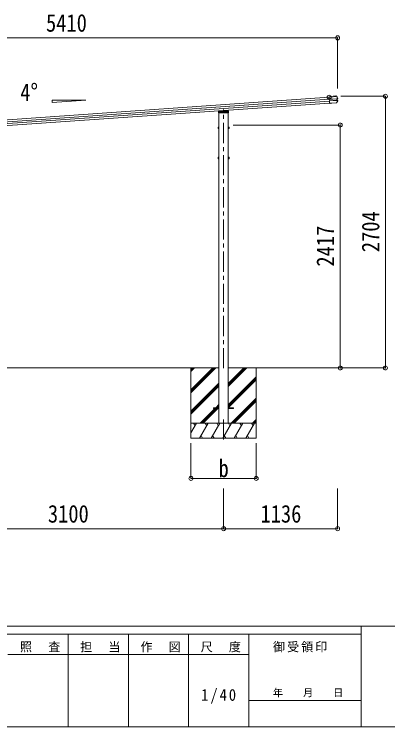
# Model space of a CAD drawing. Units: millimetres at full size, sheet at 1:40. Extents: x -11243 to 11243, y -7760 to 7760.
# Drawn here: x 3664 to 7385, y -7760 to -669 of the extents above; entities that cross this region are included whole.
import ezdxf
from ezdxf.enums import TextEntityAlignment as Align

# ---------------------------------------------------------------- set-up
doc = ezdxf.new("R2010")
doc.units = ezdxf.units.MM
doc.header["$LTSCALE"] = 40
doc.header["$PDMODE"] = 32
doc.header["$PDSIZE"] = 40
doc.linetypes.add('CHAIN1', pattern=[8, 5, -1, 1, -1])
doc.linetypes.add('DASHED1', pattern=[1.8, 1.2, -0.6])
for name, color, linetype, lineweight in [('0-0_0', 7, 'Continuous', 9), ('0-1_本体', 5, 'CHAIN1', 9), ('0-3_ELV2', 4, 'Continuous', 9), ('0-6_OTH_LINE', 6, 'Continuous', 9), ('0-7_SHAPE', 4, 'Continuous', 9), ('F-0_240', 7, 'Continuous', 9)]:
    doc.layers.add(name, color=color, linetype=linetype, lineweight=lineweight)
doc.styles.add('ＭＳ ゴシック', font='')
doc.styles.get('ＭＳ ゴシック').set_extended_font_data('MS Gothic')

msp = doc.modelspace()

# ---------------------------------------------------------------- linework, layer by layer
at = {"layer": '0-0_0'}
for p, q in [((2696.24, -4189.17), (5703.24, -4189.17)), ((5424.74, -4189.17), (5424.74, -4889.17)), ((5424.74, -4408.14), (5643.72, -4189.17)), ((5424.74, -4422.29), (5657.86, -4189.17)), ((5424.74, -4436.43), (5672.01, -4189.17)), ((5424.74, -4224.3), (5459.87, -4189.17)), ((5424.74, -4210.16), (5445.73, -4189.17)), ((5424.74, -4196.01), (5431.59, -4189.17)), ((5796.24, -4373.3), (5980.37, -4189.17)), ((5796.24, -4359.16), (5966.23, -4189.17)), ((5796.24, -4345.01), (5952.09, -4189.17)), ((5796.24, -4189.17), (6653.52, -4189.17)), ((6074.74, -4189.17), (6074.74, -4889.17)), ((5796.24, -4557.14), (6074.74, -4278.65)), ((5796.24, -4571.29), (6074.74, -4292.79)), ((5797, -4584.67), (6074.74, -4306.93)), ((5424.74, -4620.28), (5703.24, -4341.78)), ((5424.74, -4634.42), (5703.24, -4355.92)), ((5424.74, -4648.56), (5703.24, -4370.06)), ((5826.35, -4739.17), (6074.74, -4490.78)), ((5840.49, -4739.17), (6074.74, -4504.92)), ((5854.63, -4739.17), (6074.74, -4519.06)), ((5517.98, -4739.17), (5663.48, -4593.67)), ((5532.12, -4739.17), (5703.24, -4568.05)), ((5546.27, -4739.17), (5691.77, -4593.67)), ((5672.48, -4584.67), (5703.24, -4553.91)), ((5424.74, -4739.17), (6074.74, -4739.17)), ((5424.74, -4836.42), (5480.89, -4739.17)), ((5465.89, -4765.15), (5450.89, -4739.17)), ((5509.76, -4889.17), (5596.36, -4739.17)), ((5581.36, -4765.15), (5566.36, -4739.17)), ((5625.23, -4889.17), (5711.83, -4739.17)), ((5696.83, -4765.15), (5681.83, -4739.17)), ((5740.7, -4889.17), (5827.3, -4739.17)), ((5812.3, -4765.15), (5797.3, -4739.17)), ((5856.17, -4889.17), (5942.77, -4739.17)), ((5927.77, -4765.15), (5912.77, -4739.17)), ((5971.64, -4889.17), (6058.24, -4739.17)), ((6028.24, -4739.17), (6043.24, -4765.15)), ((6038.48, -4739.17), (6074.74, -4702.91)), ((6052.62, -4739.17), (6074.74, -4717.05)), ((6066.77, -4739.17), (6074.74, -4731.19)), ((5424.74, -4889.17), (6074.74, -4889.17)), ((5524.76, -4863.19), (5539.76, -4889.17)), ((5640.23, -4863.19), (5655.23, -4889.17)), ((5755.7, -4863.19), (5770.7, -4889.17)), ((5871.17, -4863.19), (5886.17, -4889.17)), ((5986.64, -4863.19), (6001.64, -4889.17))]:
    msp.add_line(p, q, dxfattribs=at)
at = {"layer": '0-1_本体'}
for p, q in [((5749.74, -4191.67), (5749.74, -1616.98)), ((5749.74, -4703.04), (5749.74, -4932.04))]:
    msp.add_line(p, q, dxfattribs=at)
at = {"layer": '0-3_ELV2'}
for p, q in [((6853.07, -1484.07), (6840.21, -1484.97)), ((6840.21, -1484.97), (6840.51, -1489.36)), ((6853.18, -1485.57), (6841.81, -1486.37)), ((6842.11, -1490.76), (6841.81, -1486.37)), ((6841.81, -1486.37), (6842.39, -1486.95)), ((6853.19, -1485.6), (6851.89, -1485.69)), ((6851.89, -1485.69), (6852.02, -1487.66)), ((6852.02, -1487.66), (6868.98, -1486.47)), ((6853.18, -1485.57), (6853.07, -1484.07)), ((6853.07, -1484.07), (6853.28, -1484.67)), ((6853.18, -1485.57), (6853.19, -1485.6)), ((6853.19, -1485.6), (6853.22, -1486.07)), ((6867.57, -1485.06), (6853.22, -1486.07)), ((6857.4, -1485.78), (6857.51, -1487.27)), ((6863.49, -1486.85), (6863.39, -1485.36)), ((6867.32, -1483.69), (6867.44, -1483.07)), ((6872.61, -1482.71), (6867.44, -1483.07)), ((6867.57, -1485.06), (6867.54, -1484.6)), ((6868.98, -1486.47), (6868.84, -1484.51)), ((6801.43, -1495.28), (1590.35, -1859.67)), ((6802.85, -1515.59), (1591.77, -1879.98)), ((6804.06, -1532.83), (1592.97, -1897.22)), ((6805.48, -1553.14), (1594.39, -1917.53)), ((6840.51, -1489.36), (6801.21, -1492.11)), ((6805.72, -1556.55), (6801.21, -1492.11)), ((6801.31, -1493.61), (6842.11, -1490.76)), ((6802.88, -1516.07), (6875.79, -1510.97)), ((6875.88, -1512.2), (6802.97, -1517.3)), ((6876.85, -1526.07), (6803.94, -1531.17)), ((6804.03, -1532.4), (6876.93, -1527.3)), ((6822.37, -1553.88), (6805.61, -1555.05)), ((6813.17, -1555.63), (6805.69, -1556.16)), ((6822.47, -1555.38), (6805.72, -1556.55)), ((6813.2, -1556.03), (6813.09, -1554.53)), ((6822.37, -1553.88), (6822.54, -1553.5)), ((6822.37, -1553.88), (6822.47, -1555.38)), ((6822.47, -1555.38), (6822.65, -1555)), ((6822.54, -1553.5), (6828.53, -1553.08)), ((6822.54, -1553.5), (6822.65, -1555)), ((6822.65, -1555), (6828.63, -1554.58)), ((6828.53, -1553.08), (6828.75, -1553.44)), ((6875.82, -1550.14), (6828.75, -1553.44)), ((6828.75, -1553.44), (6828.86, -1554.93)), ((6875, -1551.71), (6828.86, -1554.93)), ((6842.83, -1491.38), (6842.11, -1490.76)), ((6877.28, -1510.86), (6878.2, -1510.8)), ((6877.65, -1512.19), (6878.16, -1512.15)), ((6877.83, -1527.18), (6878.06, -1527.16)), ((6884.11, -1509.22), (6878.2, -1510.8)), ((6878.2, -1510.8), (6879.34, -1527.13)), ((6878.43, -1527.2), (6879.34, -1527.13)), ((6879.12, -1525.8), (6878.6, -1525.83)), ((6878.86, -1511.99), (6879.78, -1511.93)), ((6879.34, -1527.13), (6885.38, -1527.87)), ((6879.83, -1525.86), (6880.75, -1525.79)), ((5701.33, -1631.09), (5749.74, -1627.71)), ((5749.74, -1627.71), (5798.16, -1631.09)), ((5779.56, -1625.17), (5779.84, -1629.81)), ((5700.8, -1639.6), (5749.74, -1636.18)), ((5703.24, -4739.17), (5703.24, -1650.11)), ((5749.74, -1636.18), (5798.68, -1639.6)), ((5796.24, -4739.17), (5796.24, -1650.11)), ((5799.09, -1632.03), (5800.19, -1650.11)), ((5694.54, -1793.41), (5695.12, -1792.4)), ((5694.54, -1793.41), (5694.54, -1806.41)), ((5694.54, -1806.41), (5695.12, -1807.41)), ((5700.04, -1792.4), (5695.12, -1792.4)), ((5700.04, -1796.15), (5695.12, -1796.15)), ((5700.04, -1803.66), (5695.12, -1803.66)), ((5700.04, -1807.41), (5695.12, -1807.41)), ((5700.03, -1800.21), (5701.64, -1800.21)), ((5700.04, -1792.2), (5700.04, -1807.21)), ((5701.64, -1792.66), (5700.04, -1792.66)), ((5700.04, -1799.21), (5701.64, -1799.21)), ((5700.04, -1806.76), (5701.64, -1806.76)), ((5797.84, -1792.66), (5799.44, -1792.66)), ((5799.44, -1799.21), (5797.84, -1799.21)), ((5799.45, -1800.21), (5797.84, -1800.21)), ((5799.44, -1806.76), (5797.84, -1806.76)), ((5799.44, -1792.2), (5799.44, -1807.21)), ((5799.44, -1792.2), (5804.36, -1792.2)), ((5799.44, -1795.95), (5804.36, -1795.95)), ((5799.44, -1803.46), (5804.36, -1803.46)), ((5799.44, -1807.21), (5804.36, -1807.21)), ((5804.94, -1793.21), (5804.36, -1792.2)), ((5804.94, -1806.21), (5804.36, -1807.21)), ((5804.94, -1793.21), (5804.94, -1806.21)), ((5694.54, -2093.41), (5695.12, -2092.4)), ((5694.54, -2093.41), (5694.54, -2106.41)), ((5694.54, -2106.41), (5695.12, -2107.41)), ((5700.04, -2092.4), (5695.12, -2092.4)), ((5700.04, -2096.15), (5695.12, -2096.15)), ((5700.04, -2103.66), (5695.12, -2103.66)), ((5700.04, -2107.41), (5695.12, -2107.41)), ((5700.03, -2100.21), (5701.64, -2100.21)), ((5700.04, -2092.2), (5700.04, -2107.21)), ((5701.64, -2092.66), (5700.04, -2092.66)), ((5700.04, -2099.21), (5701.64, -2099.21)), ((5700.04, -2106.76), (5701.64, -2106.76)), ((5797.84, -2092.66), (5799.44, -2092.66)), ((5799.44, -2099.21), (5797.84, -2099.21)), ((5799.45, -2100.21), (5797.84, -2100.21)), ((5799.44, -2106.76), (5797.84, -2106.76)), ((5799.44, -2092.2), (5799.44, -2107.21)), ((5799.44, -2092.2), (5804.36, -2092.2)), ((5799.44, -2095.95), (5804.36, -2095.95)), ((5799.44, -2103.46), (5804.36, -2103.46)), ((5799.44, -2107.21), (5804.36, -2107.21)), ((5804.94, -2093.21), (5804.36, -2092.2)), ((5804.94, -2106.21), (5804.36, -2107.21)), ((5804.94, -2093.21), (5804.94, -2106.21)), ((5649.74, -4584.67), (5703.24, -4584.67)), ((5849.74, -4584.67), (5796.24, -4584.67))]:
    msp.add_line(p, q, dxfattribs=at)
at = {"layer": '0-3_ELV2', "linetype": 'DASHED1'}
for p, q in [((5749.74, -1629.71), (5703.35, -1632.96)), ((5718.98, -1640.54), (5719.67, -1629.36)), ((5721.68, -1629.22), (5720.4, -1650.11)), ((5796.14, -1632.96), (5749.74, -1629.71)), ((5777.56, -1625.31), (5779.08, -1650.11)), ((5779.84, -1629.81), (5780.5, -1640.54)), ((5700.87, -1639.61), (5798.61, -1639.61)), ((5703.35, -1632.96), (5702.3, -1650.11)), ((5702.77, -1642.41), (5707.74, -1642.41)), ((5702.82, -1641.61), (5796.67, -1641.61)), ((5749.74, -1638.18), (5702.83, -1641.46)), ((5706.54, -1632.73), (5706.54, -1646.37)), ((5706.54, -1646.37), (5707.54, -1648.11)), ((5791.94, -1648.11), (5707.54, -1648.11)), ((5707.74, -1632.65), (5707.74, -1648.11)), ((5709.24, -1641.01), (5709.24, -1648.11)), ((5712.34, -1641.61), (5712.34, -1648.11)), ((5712.47, -1641.61), (5712.47, -1648.11)), ((5712.74, -1640.77), (5712.74, -1648.11)), ((5712.74, -1646.37), (5715.74, -1646.37)), ((5715.74, -1640.56), (5715.74, -1648.11)), ((5723.74, -1639.61), (5723.74, -1641.61)), ((5728.24, -1642.41), (5728.24, -1639.68)), ((5729.74, -1642.41), (5728.24, -1642.41)), ((5729.74, -1639.58), (5729.74, -1642.41)), ((5796.66, -1641.46), (5749.74, -1638.18)), ((5769.74, -1642.41), (5769.74, -1639.58)), ((5769.74, -1642.41), (5771.24, -1642.41)), ((5771.24, -1639.68), (5771.24, -1642.41)), ((5775.74, -1641.61), (5775.74, -1639.61)), ((5783.74, -1640.56), (5783.74, -1648.11)), ((5783.74, -1646.37), (5786.74, -1646.37)), ((5786.74, -1640.77), (5786.74, -1648.11)), ((5787.01, -1641.61), (5787.01, -1648.11)), ((5787.14, -1641.61), (5787.14, -1648.11)), ((5790.24, -1641.01), (5790.24, -1648.11)), ((5791.74, -1632.65), (5791.74, -1648.11)), ((5791.74, -1642.41), (5796.71, -1642.41)), ((5791.94, -1648.11), (5792.94, -1646.37)), ((5792.94, -1632.73), (5792.94, -1646.37)), ((5797.19, -1650.11), (5796.14, -1632.96))]:
    msp.add_line(p, q, dxfattribs=at)
at = {"layer": '0-3_ELV2'}
for points in [[(6873.04, -1484.18), (6867.54, -1484.57), (6867.44, -1483.07)], [(6868.84, -1484.51), (6867.54, -1484.6), (6867.54, -1484.57)], [(6874.19, -1484.84), (6879.71, -1496.06), (6884.95, -1507.43)], [(6828.53, -1553.08), (6828.63, -1554.58), (6828.86, -1554.93)], [(6886.39, -1529.74), (6881.22, -1540), (6875.82, -1550.14)], [(6884.5, -1510.66), (6879.78, -1511.93), (6880.75, -1525.79), (6885.56, -1526.38)], [(5800.19, -1650.11), (5699.29, -1650.11), (5700.4, -1632.03)], [(5703.24, -1791.21), (5701.64, -1791.21), (5701.64, -1808.21), (5703.24, -1808.21)], [(5796.24, -1791.21), (5797.84, -1791.21), (5797.84, -1808.21), (5796.24, -1808.21)], [(5703.24, -2091.21), (5701.64, -2091.21), (5701.64, -2108.21), (5703.24, -2108.21)], [(5796.24, -2091.21), (5797.84, -2091.21), (5797.84, -2108.21), (5796.24, -2108.21)], [(5649.74, -4584.67), (5649.74, -4593.67), (5703.24, -4593.67)], [(5849.74, -4584.67), (5849.74, -4593.67), (5796.24, -4593.67)]]:
    msp.add_lwpolyline(points, dxfattribs=at)
for centre, radius, start, end in [((6872.84, -1485.89), 3.19, 26.86597, 94.02466), ((6873.13, -1485.38), 1.2, 26.89869, 94.02902), ((6427.85, -1711.27), 502, 24.03393, 26.8619), ((6874.78, -1548.52), 3.19, 273.987, 331.41712), ((6436.77, -1309.86), 502, 331.41438, 333.93986), ((6883.77, -1507.96), 1.3, 285.12702, 24.10936), ((6883.77, -1507.96), 2.8, 285, 24.03393), ((6885.22, -1529.16), 1.3, 333.87402, 82.86161), ((6885.22, -1529.16), 2.8, 333.93986, 83), ((5700.87, -1640.6), 1, 94, 176.5), ((5701.39, -1632.09), 1, 94, 176.5), ((5798.09, -1632.09), 1, 3.5, 86), ((5798.61, -1640.6), 1, 3.5, 86), ((5697.86, -1794.28), 3.32, 145.61575, 214.38425), ((5706.96, -1799.91), 12.42, 162.41205, 197.58795), ((5697.86, -1805.53), 3.32, 145.61575, 214.38425), ((5801.62, -1794.08), 3.32, 325.61575, 34.38425), ((5792.52, -1799.71), 12.42, 342.41205, 17.58795), ((5801.62, -1805.33), 3.32, 325.61575, 34.38425), ((5697.86, -2094.28), 3.32, 145.61575, 214.38425), ((5706.96, -2099.91), 12.42, 162.41205, 197.58795), ((5697.86, -2105.53), 3.32, 145.61575, 214.38425), ((5801.62, -2094.08), 3.32, 325.61575, 34.38425), ((5792.52, -2099.71), 12.42, 342.41205, 17.58795), ((5801.62, -2105.33), 3.32, 325.61575, 34.38425)]:
    msp.add_arc(centre, radius, start, end, dxfattribs=at)
at = {"layer": '0-3_ELV2', "linetype": 'DASHED1'}
for centre, start, end in [((5700.87, -1640.61), 90, 176.5), ((5798.61, -1640.61), 3.5, 90)]:
    msp.add_arc(centre, 1, start, end, dxfattribs=at)
at = {"layer": '0-3_ELV2'}
for centre, major_axis, ratio, start_param, end_param in [((6842.47, -1488.15), (-0.08, 1.2), 0.052408, 5.1044164, 6.2220988), ((6831.65, -1680.14), (-34.91, 499.28), 0.052408, 5.0964197, 5.1044164), ((6853.5, -1487.86), (-0.22, 3.19), 0.016053, 5.3122341, 6.2220988), ((6867.55, -1486.88), (-0.22, 3.19), 0.016053, 0.0610865, 0.9709512), ((6875.81, -1511.26), (1.5, 0.1), 0.19438, 0.8222243, 1.5707963), ((6875.92, -1512.78), (2.99, 0.21), 0.19438, 0.9410649, 1.5707963), ((6875.81, -1511.26), (1.48, 0.4), 0.014741, 0.0756738, 0.8193583), ((6876.81, -1525.49), (2.99, 0.21), 0.19438, 4.712389, 5.3421204), ((6876.91, -1527.01), (1.5, 0.1), 0.19438, 4.712389, 5.3570179), ((6876.91, -1527.01), (1.52, -0.19), 0.014741, 5.567803, 6.2075115), ((6875.92, -1512.78), (2.95, 0.79), 0.014741, 0.0756738, 0.7041788), ((6876.81, -1525.48), (3.03, -0.37), 0.014741, 5.5790065, 6.2075115)]:
    msp.add_ellipse(centre, major_axis=major_axis, ratio=ratio, start_param=start_param, end_param=end_param, dxfattribs=at)
at = {"layer": '0-6_OTH_LINE'}
for p, q in [((6885.64, -904.08), (1475.64, -904.08)), ((6885.64, -904.08), (6885.64, -1409.05)), ((7362.46, -1485.17), (6918.65, -1485.17)), ((7362.46, -4189.17), (7362.46, -1485.17)), ((6911.46, -1772.41), (5846.24, -1772.41)), ((6911.46, -1772.41), (6911.46, -4189.17)), ((7362.46, -4189.17), (6653.52, -4189.17)), ((5424.74, -5289.16), (5424.74, -4939.18)), ((6074.74, -5289.16), (6074.74, -4939.18)), ((5424.74, -5289.16), (6074.74, -5289.16)), ((5749.64, -5789.18), (5749.64, -5389.18)), ((6885.64, -5789.18), (6885.64, -5389.18)), ((2649.64, -5789.18), (5749.64, -5789.18)), ((5749.64, -5789.18), (6885.64, -5789.18))]:
    msp.add_line(p, q, dxfattribs=at)
for p in [(6885.64, -904.08), (6801.43, -1495.28), (7362.46, -1485.17), (6911.46, -1772.41), (6911.46, -4189.17), (7362.46, -4189.17), (5424.74, -5289.16), (6074.74, -5289.16), (5749.64, -5789.18), (6885.64, -5789.18)]:
    msp.add_point(p, dxfattribs=at)
at = {"layer": '0-7_SHAPE'}
for p, q in [((4042.48, -1525.71), (4378.48, -1525.71)), ((4042.48, -1549.2), (4042.48, -1525.71)), ((4378.48, -1525.71), (4042.48, -1549.2))]:
    msp.add_line(p, q, dxfattribs=at)
at = {"layer": 'F-0_240', "color": 5}
for p, q in [((-11242.74, -6760), (10677.26, -6760)), ((7121.58, -6760), (7121.58, -7760)), ((-11242.74, -6840), (7121.58, -6840)), ((4201.58, -6840), (4201.58, -7760)), ((4801.58, -6840), (4801.58, -7760)), ((5401.58, -6840), (5401.58, -7760)), ((6001.58, -6840), (6001.58, -7760)), ((3601.58, -7040), (6001.58, -7040)), ((6001.58, -7500), (7121.58, -7500)), ((-11242.74, -7760), (10677.26, -7760))]:
    msp.add_line(p, q, dxfattribs=at)

# ---------------------------------------------------------------- texts
at = {"layer": '0-6_OTH_LINE', "color": 7, "style": 'ＭＳ ゴシック', "width": 0.85}
for s, p in [('5410', (3980.64, -896.08)), ('b', (5699.74, -5329.16)), ('3100', (3999.64, -5781.18)), ('1136', (6117.64, -5781.18))]:
    msp.add_text(s, height=176, dxfattribs=at).set_placement(p, align=Align.BOTTOM_LEFT)
for s, p in [('2704', (7354.46, -3037.17)), ('2417', (6903.46, -3180.79))]:
    msp.add_text(s, height=176, rotation=90, dxfattribs=at).set_placement(p, align=Align.BOTTOM_LEFT)
at = {"layer": '0-7_SHAPE', "color": 7, "style": 'ＭＳ ゴシック', "width": 0.85}
msp.add_text('4°', height=176, dxfattribs=at).set_placement((3724.2, -1586.92), align=Align.BOTTOM_LEFT)
at = {"layer": 'F-0_240', "style": 'ＭＳ ゴシック'}
msp.add_text('年\u3000\u3000月\u3000\u3000日', height=73.31, dxfattribs=at).set_placement((6241.58, -7480), align=Align.BOTTOM_LEFT)
at = {"layer": 'F-0_240', "attachment_point": 7, "style": 'ＭＳ ゴシック'}
for s, insert, char_height in [('\\T1.17;照\u3000査', (3721.58, -7020), 87.98), ('\\T1.17;担\u3000当', (4321.58, -7020), 87.98), ('\\T1.17;作\u3000図', (4921.58, -7020), 87.98), ('\\T1.17;尺\u3000度', (5521.58, -7020), 87.98), ('\\T1.17;御受領印', (6241.58, -7020), 87.98), ('\\T1.28;\\W0.9;1/40', (5526.58, -7530), 117.3)]:
    msp.add_mtext(s, dxfattribs=dict(at, insert=insert, char_height=char_height))

doc.saveas('drawing.dxf')
